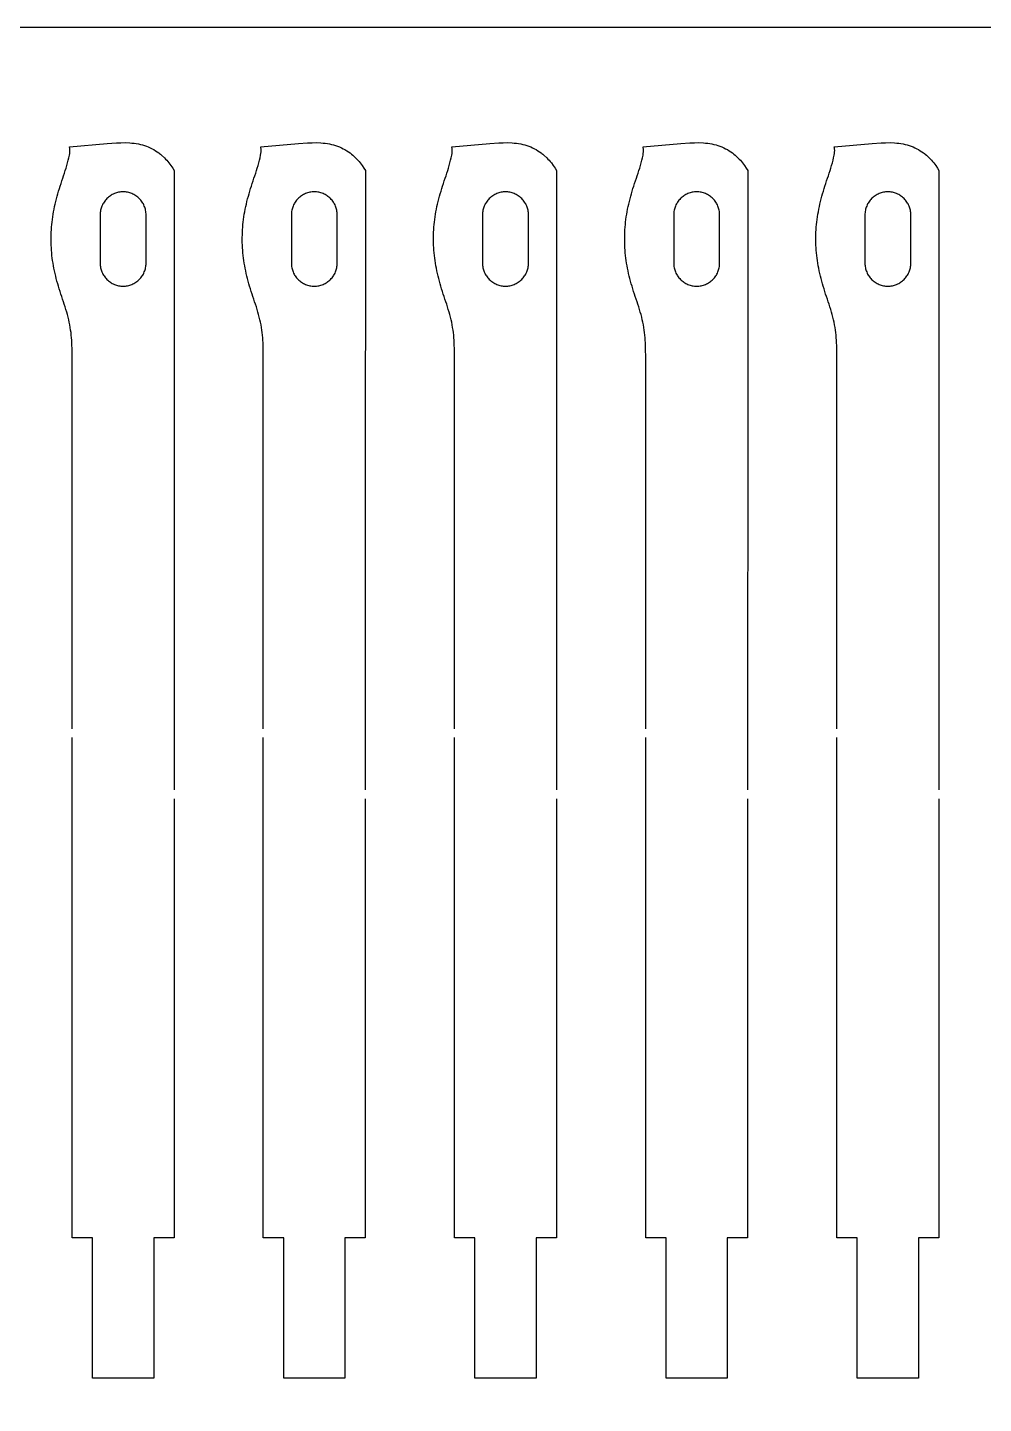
# Model space of a CAD drawing. Header units: millimetres. Extents: x 0 to 340, y 0 to 100.
# Drawn here: x 93.1 to 130.6, y 46 to 100 of the extents above; entities that cross this region are included whole.
import ezdxf

# ---------------------------------------------------------------- set-up
doc = ezdxf.new("R2010")
doc.units = ezdxf.units.MM
doc.layers.add('CUT_red', color=1, linetype='Continuous', true_color=0xff0000)
doc.layers.add('REF_delete', color=7, linetype='Continuous')

msp = doc.modelspace()

# ---------------------------------------------------------------- linework, layer by layer
at = {"layer": 'CUT_red', "true_color": 0xff0000}
for points in [[(94.825, 72.482), (94.825, 87.12), (94.823, 87.322), (94.821, 87.422), (94.818, 87.523), (94.814, 87.624), (94.808, 87.725), (94.801, 87.826), (94.792, 87.927), (94.781, 88.028), (94.767, 88.129), (94.752, 88.23), (94.734, 88.331), (94.714, 88.431), (94.692, 88.532), (94.667, 88.633), (94.641, 88.734), (94.612, 88.835), (94.582, 88.936), (94.551, 89.037), (94.518, 89.138), (94.484, 89.239), (94.451, 89.34), (94.417, 89.441), (94.384, 89.541), (94.351, 89.642), (94.32, 89.743), (94.289, 89.844), (94.259, 89.945), (94.231, 90.046), (94.204, 90.147), (94.179, 90.248), (94.155, 90.349), (94.133, 90.449), (94.113, 90.55), (94.094, 90.651), (94.077, 90.752), (94.061, 90.853), (94.047, 90.954), (94.035, 91.055), (94.025, 91.156), (94.016, 91.257), (94.01, 91.358), (94.004, 91.459), (94.001, 91.559), (94, 91.66), (94, 91.761), (94.002, 91.862), (94.005, 91.963), (94.011, 92.064), (94.018, 92.165), (94.027, 92.266), (94.038, 92.367), (94.05, 92.468), (94.064, 92.568), (94.08, 92.669), (94.098, 92.77), (94.117, 92.871), (94.138, 92.972), (94.16, 93.073), (94.184, 93.174), (94.21, 93.275), (94.237, 93.376), (94.266, 93.476), (94.295, 93.577), (94.326, 93.678), (94.358, 93.779), (94.391, 93.88), (94.424, 93.981), (94.458, 94.082), (94.492, 94.183), (94.525, 94.284), (94.557, 94.385), (94.589, 94.486), (94.619, 94.586), (94.647, 94.687), (94.673, 94.788), (94.697, 94.889), (94.72, 94.996), (94.729, 95.05), (94.732, 95.077), (94.735, 95.104), (94.737, 95.131), (94.738, 95.158), (94.738, 95.186), (94.737, 95.213), (94.735, 95.241), (94.731, 95.269), (94.725, 95.296), (94.722, 95.31), (94.719, 95.324), (96.205, 95.448), (96.561, 95.475), (96.737, 95.481), (96.913, 95.482), (97.086, 95.474), (97.171, 95.466), (97.256, 95.456), (97.339, 95.444), (97.422, 95.429), (97.503, 95.411), (97.583, 95.39), (97.661, 95.367), (97.738, 95.34), (97.813, 95.311), (97.887, 95.279), (97.958, 95.245), (98.028, 95.207), (98.096, 95.167), (98.162, 95.124), (98.226, 95.079), (98.257, 95.056), (98.287, 95.031), (98.334, 94.99), (98.443, 94.889), (98.492, 94.839), (98.538, 94.788), (98.582, 94.738), (98.624, 94.687), (98.7, 94.586), (98.77, 94.486), (98.829, 94.385), (98.829, 94.284), (98.829, 94.183), (98.829, 94.082), (98.829, 93.981), (98.829, 93.88), (98.829, 93.779), (98.829, 93.678), (98.829, 93.577), (98.829, 93.476), (98.829, 93.376), (98.829, 93.275), (98.829, 93.174), (98.829, 93.073), (98.829, 92.972), (98.829, 92.871), (98.829, 92.77), (98.829, 92.669), (98.829, 92.568), (98.829, 92.468), (98.829, 92.367), (98.829, 92.266), (98.829, 92.165), (98.829, 92.064), (98.829, 91.963), (98.829, 91.913), (98.829, 91.887), (98.829, 91.862), (98.829, 91.811), (98.829, 91.799), (98.829, 91.786), (98.829, 91.774), (98.829, 91.767), (98.829, 91.761), (98.829, 91.66), (98.829, 91.654), (98.829, 91.648), (98.829, 91.642), (98.829, 91.635), (98.829, 91.623), (98.829, 91.61), (98.829, 91.559), (98.829, 91.459), (98.829, 91.358), (98.829, 91.257), (98.829, 91.156), (98.829, 91.055), (98.829, 90.954), (98.829, 90.853), (98.829, 90.752), (98.829, 90.651), (98.829, 90.55), (98.829, 90.449), (98.829, 90.349), (98.829, 90.248), (98.829, 90.147), (98.829, 90.046), (98.829, 89.945), (98.829, 89.844), (98.829, 89.743), (98.829, 89.642), (98.829, 89.541), (98.829, 89.441), (98.829, 89.34), (98.829, 89.239), (98.829, 89.138), (98.829, 89.037), (98.829, 88.936), (98.829, 88.835), (98.829, 88.734), (98.829, 88.633), (98.829, 88.532), (98.829, 88.431), (98.829, 88.331), (98.829, 88.23), (98.829, 88.129), (98.829, 88.028), (98.829, 87.927), (98.829, 87.826), (98.829, 87.725), (98.829, 87.624), (98.829, 87.523), (98.829, 87.422), (98.826, 87.221), (98.825, 70.082)], [(102.325, 72.482), (102.325, 87.12), (102.323, 87.322), (102.321, 87.422), (102.318, 87.523), (102.314, 87.624), (102.308, 87.725), (102.301, 87.826), (102.292, 87.927), (102.281, 88.028), (102.267, 88.129), (102.252, 88.23), (102.234, 88.331), (102.214, 88.431), (102.192, 88.532), (102.167, 88.633), (102.141, 88.734), (102.112, 88.835), (102.082, 88.936), (102.051, 89.037), (102.018, 89.138), (101.984, 89.239), (101.951, 89.34), (101.917, 89.441), (101.884, 89.541), (101.851, 89.642), (101.82, 89.743), (101.789, 89.844), (101.759, 89.945), (101.731, 90.046), (101.704, 90.147), (101.679, 90.248), (101.655, 90.349), (101.633, 90.449), (101.613, 90.55), (101.594, 90.651), (101.577, 90.752), (101.561, 90.853), (101.547, 90.954), (101.535, 91.055), (101.525, 91.156), (101.516, 91.257), (101.51, 91.358), (101.504, 91.459), (101.501, 91.559), (101.5, 91.66), (101.5, 91.761), (101.502, 91.862), (101.505, 91.963), (101.511, 92.064), (101.518, 92.165), (101.527, 92.266), (101.538, 92.367), (101.55, 92.468), (101.564, 92.568), (101.58, 92.669), (101.598, 92.77), (101.617, 92.871), (101.638, 92.972), (101.66, 93.073), (101.684, 93.174), (101.71, 93.275), (101.737, 93.376), (101.766, 93.476), (101.795, 93.577), (101.826, 93.678), (101.858, 93.779), (101.891, 93.88), (101.924, 93.981), (101.958, 94.082), (101.992, 94.183), (102.025, 94.284), (102.057, 94.385), (102.089, 94.486), (102.119, 94.586), (102.147, 94.687), (102.173, 94.788), (102.197, 94.889), (102.22, 94.996), (102.229, 95.05), (102.232, 95.077), (102.235, 95.104), (102.237, 95.131), (102.238, 95.158), (102.238, 95.186), (102.237, 95.213), (102.235, 95.241), (102.231, 95.269), (102.225, 95.296), (102.222, 95.31), (102.219, 95.324), (103.705, 95.448), (104.061, 95.475), (104.237, 95.481), (104.413, 95.482), (104.586, 95.474), (104.671, 95.466), (104.756, 95.456), (104.839, 95.444), (104.922, 95.429), (105.003, 95.411), (105.083, 95.39), (105.161, 95.367), (105.238, 95.34), (105.313, 95.311), (105.387, 95.279), (105.458, 95.245), (105.528, 95.207), (105.596, 95.167), (105.662, 95.124), (105.726, 95.079), (105.757, 95.056), (105.787, 95.031), (105.834, 94.99), (105.943, 94.889), (105.992, 94.839), (106.038, 94.788), (106.082, 94.738), (106.124, 94.687), (106.2, 94.586), (106.27, 94.486), (106.329, 94.385), (106.329, 94.284), (106.329, 94.183), (106.329, 94.082), (106.329, 93.981), (106.329, 93.88), (106.329, 93.779), (106.329, 93.678), (106.329, 93.577), (106.329, 93.476), (106.329, 93.376), (106.329, 93.275), (106.329, 93.174), (106.329, 93.073), (106.329, 92.972), (106.329, 92.871), (106.329, 92.77), (106.329, 92.669), (106.329, 92.568), (106.329, 92.468), (106.329, 92.367), (106.329, 92.266), (106.329, 92.165), (106.329, 92.064), (106.329, 91.963), (106.329, 91.913), (106.329, 91.887), (106.329, 91.862), (106.329, 91.811), (106.329, 91.799), (106.329, 91.786), (106.329, 91.774), (106.329, 91.767), (106.329, 91.761), (106.329, 91.66), (106.329, 91.654), (106.329, 91.648), (106.329, 91.642), (106.329, 91.635), (106.329, 91.623), (106.329, 91.61), (106.329, 91.559), (106.329, 91.459), (106.329, 91.358), (106.329, 91.257), (106.329, 91.156), (106.329, 91.055), (106.329, 90.954), (106.329, 90.853), (106.329, 90.752), (106.329, 90.651), (106.329, 90.55), (106.329, 90.449), (106.329, 90.349), (106.329, 90.248), (106.329, 90.147), (106.329, 90.046), (106.329, 89.945), (106.329, 89.844), (106.329, 89.743), (106.329, 89.642), (106.329, 89.541), (106.329, 89.441), (106.329, 89.34), (106.329, 89.239), (106.329, 89.138), (106.329, 89.037), (106.329, 88.936), (106.329, 88.835), (106.329, 88.734), (106.329, 88.633), (106.329, 88.532), (106.329, 88.431), (106.329, 88.331), (106.329, 88.23), (106.329, 88.129), (106.329, 88.028), (106.329, 87.927), (106.329, 87.826), (106.329, 87.725), (106.329, 87.624), (106.329, 87.523), (106.329, 87.422), (106.326, 87.221), (106.325, 70.082)], [(109.825, 72.482), (109.825, 87.12), (109.823, 87.322), (109.821, 87.422), (109.818, 87.523), (109.814, 87.624), (109.808, 87.725), (109.801, 87.826), (109.792, 87.927), (109.781, 88.028), (109.767, 88.129), (109.752, 88.23), (109.734, 88.331), (109.714, 88.431), (109.692, 88.532), (109.667, 88.633), (109.641, 88.734), (109.612, 88.835), (109.582, 88.936), (109.551, 89.037), (109.518, 89.138), (109.484, 89.239), (109.451, 89.34), (109.417, 89.441), (109.384, 89.541), (109.351, 89.642), (109.32, 89.743), (109.289, 89.844), (109.259, 89.945), (109.231, 90.046), (109.204, 90.147), (109.179, 90.248), (109.155, 90.349), (109.133, 90.449), (109.113, 90.55), (109.094, 90.651), (109.077, 90.752), (109.061, 90.853), (109.047, 90.954), (109.035, 91.055), (109.025, 91.156), (109.016, 91.257), (109.01, 91.358), (109.004, 91.459), (109.001, 91.559), (109, 91.66), (109, 91.761), (109.002, 91.862), (109.005, 91.963), (109.011, 92.064), (109.018, 92.165), (109.027, 92.266), (109.038, 92.367), (109.05, 92.468), (109.064, 92.568), (109.08, 92.669), (109.098, 92.77), (109.117, 92.871), (109.138, 92.972), (109.16, 93.073), (109.184, 93.174), (109.21, 93.275), (109.237, 93.376), (109.266, 93.476), (109.295, 93.577), (109.326, 93.678), (109.358, 93.779), (109.391, 93.88), (109.424, 93.981), (109.458, 94.082), (109.492, 94.183), (109.525, 94.284), (109.557, 94.385), (109.589, 94.486), (109.619, 94.586), (109.647, 94.687), (109.673, 94.788), (109.697, 94.889), (109.72, 94.996), (109.729, 95.05), (109.732, 95.077), (109.735, 95.104), (109.737, 95.131), (109.738, 95.158), (109.738, 95.186), (109.737, 95.213), (109.735, 95.241), (109.731, 95.269), (109.725, 95.296), (109.722, 95.31), (109.719, 95.324), (111.205, 95.448), (111.561, 95.475), (111.737, 95.481), (111.913, 95.482), (112.086, 95.474), (112.171, 95.466), (112.256, 95.456), (112.339, 95.444), (112.422, 95.429), (112.503, 95.411), (112.583, 95.39), (112.661, 95.367), (112.738, 95.34), (112.813, 95.311), (112.887, 95.279), (112.958, 95.245), (113.028, 95.207), (113.096, 95.167), (113.162, 95.124), (113.226, 95.079), (113.257, 95.056), (113.287, 95.031), (113.334, 94.99), (113.443, 94.889), (113.492, 94.839), (113.538, 94.788), (113.582, 94.738), (113.624, 94.687), (113.7, 94.586), (113.77, 94.486), (113.829, 94.385), (113.829, 94.284), (113.829, 94.183), (113.829, 94.082), (113.829, 93.981), (113.829, 93.88), (113.829, 93.779), (113.829, 93.678), (113.829, 93.577), (113.829, 93.476), (113.829, 93.376), (113.829, 93.275), (113.829, 93.174), (113.829, 93.073), (113.829, 92.972), (113.829, 92.871), (113.829, 92.77), (113.829, 92.669), (113.829, 92.568), (113.829, 92.468), (113.829, 92.367), (113.829, 92.266), (113.829, 92.165), (113.829, 92.064), (113.829, 91.963), (113.829, 91.913), (113.829, 91.887), (113.829, 91.862), (113.829, 91.811), (113.829, 91.799), (113.829, 91.786), (113.829, 91.774), (113.829, 91.767), (113.829, 91.761), (113.829, 91.66), (113.829, 91.654), (113.829, 91.648), (113.829, 91.642), (113.829, 91.635), (113.829, 91.623), (113.829, 91.61), (113.829, 91.559), (113.829, 91.459), (113.829, 91.358), (113.829, 91.257), (113.829, 91.156), (113.829, 91.055), (113.829, 90.954), (113.829, 90.853), (113.829, 90.752), (113.829, 90.651), (113.829, 90.55), (113.829, 90.449), (113.829, 90.349), (113.829, 90.248), (113.829, 90.147), (113.829, 90.046), (113.829, 89.945), (113.829, 89.844), (113.829, 89.743), (113.829, 89.642), (113.829, 89.541), (113.829, 89.441), (113.829, 89.34), (113.829, 89.239), (113.829, 89.138), (113.829, 89.037), (113.829, 88.936), (113.829, 88.835), (113.829, 88.734), (113.829, 88.633), (113.829, 88.532), (113.829, 88.431), (113.829, 88.331), (113.829, 88.23), (113.829, 88.129), (113.829, 88.028), (113.829, 87.927), (113.829, 87.826), (113.829, 87.725), (113.829, 87.624), (113.829, 87.523), (113.829, 87.422), (113.826, 87.221), (113.825, 70.082)], [(117.325, 72.482), (117.325, 87.12), (117.323, 87.322), (117.321, 87.422), (117.318, 87.523), (117.314, 87.624), (117.308, 87.725), (117.301, 87.826), (117.292, 87.927), (117.281, 88.028), (117.267, 88.129), (117.252, 88.23), (117.234, 88.331), (117.214, 88.431), (117.192, 88.532), (117.167, 88.633), (117.141, 88.734), (117.112, 88.835), (117.082, 88.936), (117.051, 89.037), (117.018, 89.138), (116.984, 89.239), (116.951, 89.34), (116.917, 89.441), (116.884, 89.541), (116.851, 89.642), (116.82, 89.743), (116.789, 89.844), (116.759, 89.945), (116.731, 90.046), (116.704, 90.147), (116.679, 90.248), (116.655, 90.349), (116.633, 90.449), (116.613, 90.55), (116.594, 90.651), (116.577, 90.752), (116.561, 90.853), (116.547, 90.954), (116.535, 91.055), (116.525, 91.156), (116.516, 91.257), (116.51, 91.358), (116.504, 91.459), (116.501, 91.559), (116.5, 91.66), (116.5, 91.761), (116.502, 91.862), (116.505, 91.963), (116.511, 92.064), (116.518, 92.165), (116.527, 92.266), (116.538, 92.367), (116.55, 92.468), (116.564, 92.568), (116.58, 92.669), (116.598, 92.77), (116.617, 92.871), (116.638, 92.972), (116.66, 93.073), (116.684, 93.174), (116.71, 93.275), (116.737, 93.376), (116.766, 93.476), (116.795, 93.577), (116.826, 93.678), (116.858, 93.779), (116.891, 93.88), (116.924, 93.981), (116.958, 94.082), (116.992, 94.183), (117.025, 94.284), (117.057, 94.385), (117.089, 94.486), (117.119, 94.586), (117.147, 94.687), (117.173, 94.788), (117.197, 94.889), (117.22, 94.996), (117.229, 95.05), (117.232, 95.077), (117.235, 95.104), (117.237, 95.131), (117.238, 95.158), (117.238, 95.186), (117.237, 95.213), (117.235, 95.241), (117.231, 95.269), (117.225, 95.296), (117.222, 95.31), (117.219, 95.324), (118.705, 95.448), (119.061, 95.475), (119.237, 95.481), (119.413, 95.482), (119.586, 95.474), (119.671, 95.466), (119.756, 95.456), (119.839, 95.444), (119.922, 95.429), (120.003, 95.411), (120.083, 95.39), (120.161, 95.367), (120.238, 95.34), (120.313, 95.311), (120.387, 95.279), (120.458, 95.245), (120.528, 95.207), (120.596, 95.167), (120.662, 95.124), (120.726, 95.079), (120.757, 95.056), (120.787, 95.031), (120.834, 94.99), (120.943, 94.889), (120.992, 94.839), (121.038, 94.788), (121.082, 94.738), (121.124, 94.687), (121.2, 94.586), (121.27, 94.486), (121.329, 94.385), (121.329, 94.284), (121.329, 94.183), (121.329, 94.082), (121.329, 93.981), (121.329, 93.88), (121.329, 93.779), (121.329, 93.678), (121.329, 93.577), (121.329, 93.476), (121.329, 93.376), (121.329, 93.275), (121.329, 93.174), (121.329, 93.073), (121.329, 92.972), (121.329, 92.871), (121.329, 92.77), (121.329, 92.669), (121.329, 92.568), (121.329, 92.468), (121.329, 92.367), (121.329, 92.266), (121.329, 92.165), (121.329, 92.064), (121.329, 91.963), (121.329, 91.913), (121.329, 91.887), (121.329, 91.862), (121.329, 91.811), (121.329, 91.799), (121.329, 91.786), (121.329, 91.774), (121.329, 91.767), (121.329, 91.761), (121.329, 91.66), (121.329, 91.654), (121.329, 91.648), (121.329, 91.642), (121.329, 91.635), (121.329, 91.623), (121.329, 91.61), (121.329, 91.559), (121.329, 91.459), (121.329, 91.358), (121.329, 91.257), (121.329, 91.156), (121.329, 91.055), (121.329, 90.954), (121.329, 90.853), (121.329, 90.752), (121.329, 90.651), (121.329, 90.55), (121.329, 90.449), (121.329, 90.349), (121.329, 90.248), (121.329, 90.147), (121.329, 90.046), (121.329, 89.945), (121.329, 89.844), (121.329, 89.743), (121.329, 89.642), (121.329, 89.541), (121.329, 89.441), (121.329, 89.34), (121.329, 89.239), (121.329, 89.138), (121.329, 89.037), (121.329, 88.936), (121.329, 88.835), (121.329, 88.734), (121.329, 88.633), (121.329, 88.532), (121.329, 88.431), (121.329, 88.331), (121.329, 88.23), (121.329, 88.129), (121.329, 88.028), (121.329, 87.927), (121.329, 87.826), (121.329, 87.725), (121.329, 87.624), (121.329, 87.523), (121.329, 87.422), (121.326, 87.221), (121.325, 70.082)], [(124.825, 72.482), (124.825, 87.12), (124.823, 87.322), (124.821, 87.422), (124.818, 87.523), (124.814, 87.624), (124.808, 87.725), (124.801, 87.826), (124.792, 87.927), (124.781, 88.028), (124.767, 88.129), (124.752, 88.23), (124.734, 88.331), (124.714, 88.431), (124.692, 88.532), (124.667, 88.633), (124.641, 88.734), (124.612, 88.835), (124.582, 88.936), (124.551, 89.037), (124.518, 89.138), (124.484, 89.239), (124.451, 89.34), (124.417, 89.441), (124.384, 89.541), (124.351, 89.642), (124.32, 89.743), (124.289, 89.844), (124.259, 89.945), (124.231, 90.046), (124.204, 90.147), (124.179, 90.248), (124.155, 90.349), (124.133, 90.449), (124.113, 90.55), (124.094, 90.651), (124.077, 90.752), (124.061, 90.853), (124.047, 90.954), (124.035, 91.055), (124.025, 91.156), (124.016, 91.257), (124.01, 91.358), (124.004, 91.459), (124.001, 91.559), (124, 91.66), (124, 91.761), (124.002, 91.862), (124.005, 91.963), (124.011, 92.064), (124.018, 92.165), (124.027, 92.266), (124.038, 92.367), (124.05, 92.468), (124.064, 92.568), (124.08, 92.669), (124.098, 92.77), (124.117, 92.871), (124.138, 92.972), (124.16, 93.073), (124.184, 93.174), (124.21, 93.275), (124.237, 93.376), (124.266, 93.476), (124.295, 93.577), (124.326, 93.678), (124.358, 93.779), (124.391, 93.88), (124.424, 93.981), (124.458, 94.082), (124.492, 94.183), (124.525, 94.284), (124.557, 94.385), (124.589, 94.486), (124.619, 94.586), (124.647, 94.687), (124.673, 94.788), (124.697, 94.889), (124.72, 94.996), (124.729, 95.05), (124.732, 95.077), (124.735, 95.104), (124.737, 95.131), (124.738, 95.158), (124.738, 95.186), (124.737, 95.213), (124.735, 95.241), (124.731, 95.269), (124.725, 95.296), (124.722, 95.31), (124.719, 95.324), (126.205, 95.448), (126.561, 95.475), (126.737, 95.481), (126.913, 95.482), (127.086, 95.474), (127.171, 95.466), (127.256, 95.456), (127.339, 95.444), (127.422, 95.429), (127.503, 95.411), (127.583, 95.39), (127.661, 95.367), (127.738, 95.34), (127.813, 95.311), (127.887, 95.279), (127.958, 95.245), (128.028, 95.207), (128.096, 95.167), (128.162, 95.124), (128.226, 95.079), (128.257, 95.056), (128.287, 95.031), (128.334, 94.99), (128.443, 94.889), (128.492, 94.839), (128.538, 94.788), (128.582, 94.738), (128.624, 94.687), (128.7, 94.586), (128.77, 94.486), (128.829, 94.385), (128.829, 94.284), (128.829, 94.183), (128.829, 94.082), (128.829, 93.981), (128.829, 93.88), (128.829, 93.779), (128.829, 93.678), (128.829, 93.577), (128.829, 93.476), (128.829, 93.376), (128.829, 93.275), (128.829, 93.174), (128.829, 93.073), (128.829, 92.972), (128.829, 92.871), (128.829, 92.77), (128.829, 92.669), (128.829, 92.568), (128.829, 92.468), (128.829, 92.367), (128.829, 92.266), (128.829, 92.165), (128.829, 92.064), (128.829, 91.963), (128.829, 91.913), (128.829, 91.887), (128.829, 91.862), (128.829, 91.811), (128.829, 91.799), (128.829, 91.786), (128.829, 91.774), (128.829, 91.767), (128.829, 91.761), (128.829, 91.66), (128.829, 91.654), (128.829, 91.648), (128.829, 91.642), (128.829, 91.635), (128.829, 91.623), (128.829, 91.61), (128.829, 91.559), (128.829, 91.459), (128.829, 91.358), (128.829, 91.257), (128.829, 91.156), (128.829, 91.055), (128.829, 90.954), (128.829, 90.853), (128.829, 90.752), (128.829, 90.651), (128.829, 90.55), (128.829, 90.449), (128.829, 90.349), (128.829, 90.248), (128.829, 90.147), (128.829, 90.046), (128.829, 89.945), (128.829, 89.844), (128.829, 89.743), (128.829, 89.642), (128.829, 89.541), (128.829, 89.441), (128.829, 89.34), (128.829, 89.239), (128.829, 89.138), (128.829, 89.037), (128.829, 88.936), (128.829, 88.835), (128.829, 88.734), (128.829, 88.633), (128.829, 88.532), (128.829, 88.431), (128.829, 88.331), (128.829, 88.23), (128.829, 88.129), (128.829, 88.028), (128.829, 87.927), (128.829, 87.826), (128.829, 87.725), (128.829, 87.624), (128.829, 87.523), (128.829, 87.422), (128.826, 87.221), (128.825, 70.082)], [(97.725, 90.75), (97.725, 92.65), (97.724, 92.694), (97.721, 92.738), (97.715, 92.782), (97.708, 92.826), (97.698, 92.869), (97.686, 92.911), (97.672, 92.953), (97.656, 92.994), (97.639, 93.035), (97.619, 93.074), (97.597, 93.113), (97.573, 93.15), (97.548, 93.186), (97.521, 93.221), (97.492, 93.254), (97.461, 93.286), (97.429, 93.317), (97.396, 93.346), (97.361, 93.373), (97.325, 93.398), (97.288, 93.422), (97.249, 93.444), (97.21, 93.464), (97.169, 93.481), (97.128, 93.497), (97.086, 93.511), (97.044, 93.523), (97.001, 93.533), (96.957, 93.54), (96.913, 93.546), (96.869, 93.549), (96.825, 93.55), (96.781, 93.549), (96.737, 93.546), (96.693, 93.54), (96.649, 93.533), (96.606, 93.523), (96.564, 93.511), (96.522, 93.497), (96.481, 93.481), (96.44, 93.464), (96.401, 93.444), (96.362, 93.422), (96.325, 93.398), (96.289, 93.373), (96.254, 93.346), (96.221, 93.317), (96.189, 93.286), (96.158, 93.254), (96.129, 93.221), (96.102, 93.186), (96.077, 93.15), (96.053, 93.113), (96.031, 93.074), (96.011, 93.035), (95.994, 92.994), (95.978, 92.953), (95.964, 92.911), (95.952, 92.869), (95.942, 92.826), (95.935, 92.782), (95.929, 92.738), (95.926, 92.694), (95.925, 92.65), (95.925, 90.75), (95.926, 90.706), (95.929, 90.662), (95.935, 90.618), (95.942, 90.574), (95.952, 90.531), (95.964, 90.489), (95.978, 90.447), (95.994, 90.406), (96.011, 90.365), (96.031, 90.326), (96.053, 90.287), (96.077, 90.25), (96.102, 90.214), (96.129, 90.179), (96.158, 90.146), (96.189, 90.114), (96.221, 90.083), (96.254, 90.054), (96.289, 90.027), (96.325, 90.002), (96.362, 89.978), (96.401, 89.956), (96.44, 89.936), (96.481, 89.919), (96.522, 89.903), (96.564, 89.889), (96.606, 89.877), (96.649, 89.867), (96.693, 89.86), (96.737, 89.854), (96.781, 89.851), (96.825, 89.85), (96.869, 89.851), (96.913, 89.854), (96.957, 89.86), (97.001, 89.867), (97.044, 89.877), (97.086, 89.889), (97.128, 89.903), (97.169, 89.919), (97.21, 89.936), (97.249, 89.956), (97.288, 89.978), (97.325, 90.002), (97.361, 90.027), (97.396, 90.054), (97.429, 90.083), (97.461, 90.114), (97.492, 90.146), (97.521, 90.179), (97.548, 90.214), (97.573, 90.25), (97.597, 90.287), (97.619, 90.326), (97.639, 90.365), (97.656, 90.406), (97.672, 90.447), (97.686, 90.489), (97.698, 90.531), (97.708, 90.574), (97.715, 90.618), (97.721, 90.662), (97.724, 90.706), (97.725, 90.75)], [(105.225, 90.75), (105.225, 92.65), (105.224, 92.694), (105.221, 92.738), (105.215, 92.782), (105.208, 92.826), (105.198, 92.869), (105.186, 92.911), (105.172, 92.953), (105.156, 92.994), (105.139, 93.035), (105.119, 93.074), (105.097, 93.113), (105.073, 93.15), (105.048, 93.186), (105.021, 93.221), (104.992, 93.254), (104.961, 93.286), (104.929, 93.317), (104.896, 93.346), (104.861, 93.373), (104.825, 93.398), (104.788, 93.422), (104.749, 93.444), (104.71, 93.464), (104.669, 93.481), (104.628, 93.497), (104.586, 93.511), (104.544, 93.523), (104.501, 93.533), (104.457, 93.54), (104.413, 93.546), (104.369, 93.549), (104.325, 93.55), (104.281, 93.549), (104.237, 93.546), (104.193, 93.54), (104.149, 93.533), (104.106, 93.523), (104.064, 93.511), (104.022, 93.497), (103.981, 93.481), (103.94, 93.464), (103.901, 93.444), (103.862, 93.422), (103.825, 93.398), (103.789, 93.373), (103.754, 93.346), (103.721, 93.317), (103.689, 93.286), (103.658, 93.254), (103.629, 93.221), (103.602, 93.186), (103.577, 93.15), (103.553, 93.113), (103.531, 93.074), (103.511, 93.035), (103.494, 92.994), (103.478, 92.953), (103.464, 92.911), (103.452, 92.869), (103.442, 92.826), (103.435, 92.782), (103.429, 92.738), (103.426, 92.694), (103.425, 92.65), (103.425, 90.75), (103.426, 90.706), (103.429, 90.662), (103.435, 90.618), (103.442, 90.574), (103.452, 90.531), (103.464, 90.489), (103.478, 90.447), (103.494, 90.406), (103.511, 90.365), (103.531, 90.326), (103.553, 90.287), (103.577, 90.25), (103.602, 90.214), (103.629, 90.179), (103.658, 90.146), (103.689, 90.114), (103.721, 90.083), (103.754, 90.054), (103.789, 90.027), (103.825, 90.002), (103.862, 89.978), (103.901, 89.956), (103.94, 89.936), (103.981, 89.919), (104.022, 89.903), (104.064, 89.889), (104.106, 89.877), (104.149, 89.867), (104.193, 89.86), (104.237, 89.854), (104.281, 89.851), (104.325, 89.85), (104.369, 89.851), (104.413, 89.854), (104.457, 89.86), (104.501, 89.867), (104.544, 89.877), (104.586, 89.889), (104.628, 89.903), (104.669, 89.919), (104.71, 89.936), (104.749, 89.956), (104.788, 89.978), (104.825, 90.002), (104.861, 90.027), (104.896, 90.054), (104.929, 90.083), (104.961, 90.114), (104.992, 90.146), (105.021, 90.179), (105.048, 90.214), (105.073, 90.25), (105.097, 90.287), (105.119, 90.326), (105.139, 90.365), (105.156, 90.406), (105.172, 90.447), (105.186, 90.489), (105.198, 90.531), (105.208, 90.574), (105.215, 90.618), (105.221, 90.662), (105.224, 90.706), (105.225, 90.75)], [(112.725, 90.75), (112.725, 92.65), (112.724, 92.694), (112.721, 92.738), (112.715, 92.782), (112.708, 92.826), (112.698, 92.869), (112.686, 92.911), (112.672, 92.953), (112.656, 92.994), (112.639, 93.035), (112.619, 93.074), (112.597, 93.113), (112.573, 93.15), (112.548, 93.186), (112.521, 93.221), (112.492, 93.254), (112.461, 93.286), (112.429, 93.317), (112.396, 93.346), (112.361, 93.373), (112.325, 93.398), (112.288, 93.422), (112.249, 93.444), (112.21, 93.464), (112.169, 93.481), (112.128, 93.497), (112.086, 93.511), (112.044, 93.523), (112.001, 93.533), (111.957, 93.54), (111.913, 93.546), (111.869, 93.549), (111.825, 93.55), (111.781, 93.549), (111.737, 93.546), (111.693, 93.54), (111.649, 93.533), (111.606, 93.523), (111.564, 93.511), (111.522, 93.497), (111.481, 93.481), (111.44, 93.464), (111.401, 93.444), (111.362, 93.422), (111.325, 93.398), (111.289, 93.373), (111.254, 93.346), (111.221, 93.317), (111.189, 93.286), (111.158, 93.254), (111.129, 93.221), (111.102, 93.186), (111.077, 93.15), (111.053, 93.113), (111.031, 93.074), (111.011, 93.035), (110.994, 92.994), (110.978, 92.953), (110.964, 92.911), (110.952, 92.869), (110.942, 92.826), (110.935, 92.782), (110.929, 92.738), (110.926, 92.694), (110.925, 92.65), (110.925, 90.75), (110.926, 90.706), (110.929, 90.662), (110.935, 90.618), (110.942, 90.574), (110.952, 90.531), (110.964, 90.489), (110.978, 90.447), (110.994, 90.406), (111.011, 90.365), (111.031, 90.326), (111.053, 90.287), (111.077, 90.25), (111.102, 90.214), (111.129, 90.179), (111.158, 90.146), (111.189, 90.114), (111.221, 90.083), (111.254, 90.054), (111.289, 90.027), (111.325, 90.002), (111.362, 89.978), (111.401, 89.956), (111.44, 89.936), (111.481, 89.919), (111.522, 89.903), (111.564, 89.889), (111.606, 89.877), (111.649, 89.867), (111.693, 89.86), (111.737, 89.854), (111.781, 89.851), (111.825, 89.85), (111.869, 89.851), (111.913, 89.854), (111.957, 89.86), (112.001, 89.867), (112.044, 89.877), (112.086, 89.889), (112.128, 89.903), (112.169, 89.919), (112.21, 89.936), (112.249, 89.956), (112.288, 89.978), (112.325, 90.002), (112.361, 90.027), (112.396, 90.054), (112.429, 90.083), (112.461, 90.114), (112.492, 90.146), (112.521, 90.179), (112.548, 90.214), (112.573, 90.25), (112.597, 90.287), (112.619, 90.326), (112.639, 90.365), (112.656, 90.406), (112.672, 90.447), (112.686, 90.489), (112.698, 90.531), (112.708, 90.574), (112.715, 90.618), (112.721, 90.662), (112.724, 90.706), (112.725, 90.75)], [(120.225, 90.75), (120.225, 92.65), (120.224, 92.694), (120.221, 92.738), (120.215, 92.782), (120.208, 92.826), (120.198, 92.869), (120.186, 92.911), (120.172, 92.953), (120.156, 92.994), (120.139, 93.035), (120.119, 93.074), (120.097, 93.113), (120.073, 93.15), (120.048, 93.186), (120.021, 93.221), (119.992, 93.254), (119.961, 93.286), (119.929, 93.317), (119.896, 93.346), (119.861, 93.373), (119.825, 93.398), (119.788, 93.422), (119.749, 93.444), (119.71, 93.464), (119.669, 93.481), (119.628, 93.497), (119.586, 93.511), (119.544, 93.523), (119.501, 93.533), (119.457, 93.54), (119.413, 93.546), (119.369, 93.549), (119.325, 93.55), (119.281, 93.549), (119.237, 93.546), (119.193, 93.54), (119.149, 93.533), (119.106, 93.523), (119.064, 93.511), (119.022, 93.497), (118.981, 93.481), (118.94, 93.464), (118.901, 93.444), (118.862, 93.422), (118.825, 93.398), (118.789, 93.373), (118.754, 93.346), (118.721, 93.317), (118.689, 93.286), (118.658, 93.254), (118.629, 93.221), (118.602, 93.186), (118.577, 93.15), (118.553, 93.113), (118.531, 93.074), (118.511, 93.035), (118.494, 92.994), (118.478, 92.953), (118.464, 92.911), (118.452, 92.869), (118.442, 92.826), (118.435, 92.782), (118.429, 92.738), (118.426, 92.694), (118.425, 92.65), (118.425, 90.75), (118.426, 90.706), (118.429, 90.662), (118.435, 90.618), (118.442, 90.574), (118.452, 90.531), (118.464, 90.489), (118.478, 90.447), (118.494, 90.406), (118.511, 90.365), (118.531, 90.326), (118.553, 90.287), (118.577, 90.25), (118.602, 90.214), (118.629, 90.179), (118.658, 90.146), (118.689, 90.114), (118.721, 90.083), (118.754, 90.054), (118.789, 90.027), (118.825, 90.002), (118.862, 89.978), (118.901, 89.956), (118.94, 89.936), (118.981, 89.919), (119.022, 89.903), (119.064, 89.889), (119.106, 89.877), (119.149, 89.867), (119.193, 89.86), (119.237, 89.854), (119.281, 89.851), (119.325, 89.85), (119.369, 89.851), (119.413, 89.854), (119.457, 89.86), (119.501, 89.867), (119.544, 89.877), (119.586, 89.889), (119.628, 89.903), (119.669, 89.919), (119.71, 89.936), (119.749, 89.956), (119.788, 89.978), (119.825, 90.002), (119.861, 90.027), (119.896, 90.054), (119.929, 90.083), (119.961, 90.114), (119.992, 90.146), (120.021, 90.179), (120.048, 90.214), (120.073, 90.25), (120.097, 90.287), (120.119, 90.326), (120.139, 90.365), (120.156, 90.406), (120.172, 90.447), (120.186, 90.489), (120.198, 90.531), (120.208, 90.574), (120.215, 90.618), (120.221, 90.662), (120.224, 90.706), (120.225, 90.75)], [(127.725, 90.75), (127.725, 92.65), (127.724, 92.694), (127.721, 92.738), (127.715, 92.782), (127.708, 92.826), (127.698, 92.869), (127.686, 92.911), (127.672, 92.953), (127.656, 92.994), (127.639, 93.035), (127.619, 93.074), (127.597, 93.113), (127.573, 93.15), (127.548, 93.186), (127.521, 93.221), (127.492, 93.254), (127.461, 93.286), (127.429, 93.317), (127.396, 93.346), (127.361, 93.373), (127.325, 93.398), (127.288, 93.422), (127.249, 93.444), (127.21, 93.464), (127.169, 93.481), (127.128, 93.497), (127.086, 93.511), (127.044, 93.523), (127.001, 93.533), (126.957, 93.54), (126.913, 93.546), (126.869, 93.549), (126.825, 93.55), (126.781, 93.549), (126.737, 93.546), (126.693, 93.54), (126.649, 93.533), (126.606, 93.523), (126.564, 93.511), (126.522, 93.497), (126.481, 93.481), (126.44, 93.464), (126.401, 93.444), (126.362, 93.422), (126.325, 93.398), (126.289, 93.373), (126.254, 93.346), (126.221, 93.317), (126.189, 93.286), (126.158, 93.254), (126.129, 93.221), (126.102, 93.186), (126.077, 93.15), (126.053, 93.113), (126.031, 93.074), (126.011, 93.035), (125.994, 92.994), (125.978, 92.953), (125.964, 92.911), (125.952, 92.869), (125.942, 92.826), (125.935, 92.782), (125.929, 92.738), (125.926, 92.694), (125.925, 92.65), (125.925, 90.75), (125.926, 90.706), (125.929, 90.662), (125.935, 90.618), (125.942, 90.574), (125.952, 90.531), (125.964, 90.489), (125.978, 90.447), (125.994, 90.406), (126.011, 90.365), (126.031, 90.326), (126.053, 90.287), (126.077, 90.25), (126.102, 90.214), (126.129, 90.179), (126.158, 90.146), (126.189, 90.114), (126.221, 90.083), (126.254, 90.054), (126.289, 90.027), (126.325, 90.002), (126.362, 89.978), (126.401, 89.956), (126.44, 89.936), (126.481, 89.919), (126.522, 89.903), (126.564, 89.889), (126.606, 89.877), (126.649, 89.867), (126.693, 89.86), (126.737, 89.854), (126.781, 89.851), (126.825, 89.85), (126.869, 89.851), (126.913, 89.854), (126.957, 89.86), (127.001, 89.867), (127.044, 89.877), (127.086, 89.889), (127.128, 89.903), (127.169, 89.919), (127.21, 89.936), (127.249, 89.956), (127.288, 89.978), (127.325, 90.002), (127.361, 90.027), (127.396, 90.054), (127.429, 90.083), (127.461, 90.114), (127.492, 90.146), (127.521, 90.179), (127.548, 90.214), (127.573, 90.25), (127.597, 90.287), (127.619, 90.326), (127.639, 90.365), (127.656, 90.406), (127.672, 90.447), (127.686, 90.489), (127.698, 90.531), (127.708, 90.574), (127.715, 90.618), (127.721, 90.662), (127.724, 90.706), (127.725, 90.75)], [(95.625, 47), (95.625, 52.5), (94.825, 52.5), (94.825, 55.5), (94.825, 55.51), (94.825, 70.5), (94.825, 72.132)], [(103.125, 47), (103.125, 52.5), (102.325, 52.5), (102.325, 55.5), (102.325, 55.51), (102.325, 70.5), (102.325, 72.132)], [(110.625, 47), (110.625, 52.5), (109.825, 52.5), (109.825, 55.5), (109.825, 55.51), (109.825, 70.5), (109.825, 72.132)], [(118.125, 47), (118.125, 52.5), (117.325, 52.5), (117.325, 55.5), (117.325, 55.51), (117.325, 70.5), (117.325, 72.132)], [(125.625, 47), (125.625, 52.5), (124.825, 52.5), (124.825, 55.5), (124.825, 55.51), (124.825, 70.5), (124.825, 72.132)], [(98.825, 69.732), (98.825, 55.5), (98.825, 52.5), (98.025, 52.5), (98.025, 47), (95.625, 47)], [(106.325, 69.732), (106.325, 55.5), (106.325, 52.5), (105.525, 52.5), (105.525, 47), (103.125, 47)], [(113.825, 69.732), (113.825, 55.5), (113.825, 52.5), (113.025, 52.5), (113.025, 47), (110.625, 47)], [(121.325, 69.732), (121.325, 55.5), (121.325, 52.5), (120.525, 52.5), (120.525, 47), (118.125, 47)], [(128.825, 69.732), (128.825, 55.5), (128.825, 52.5), (128.025, 52.5), (128.025, 47), (125.625, 47)]]:
    msp.add_lwpolyline(points, dxfattribs=at)
at = {"layer": 'REF_delete'}
msp.add_lwpolyline([(340, 0), (340, 100), (0, 100), (0, 0), (340, 0)], dxfattribs=at)

doc.saveas('drawing.dxf')
